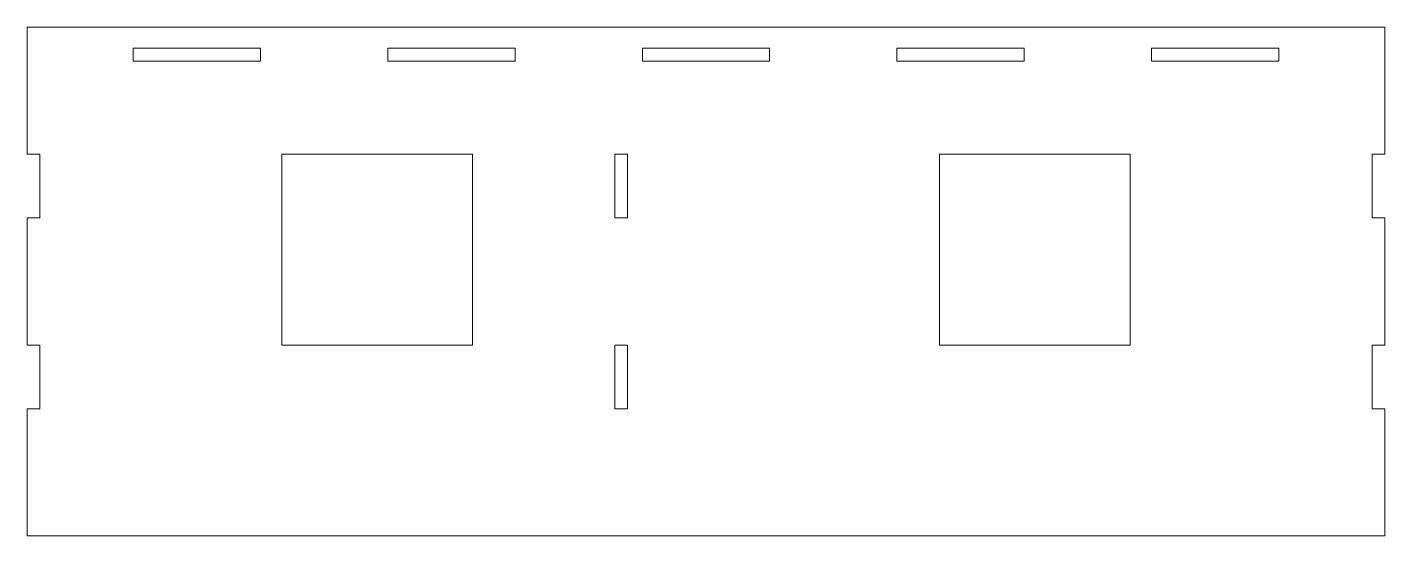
# Model space of a CAD drawing. Header units: millimetres. Extents: x -160 to 160, y 0 to 120.
import ezdxf

# ---------------------------------------------------------------- set-up
doc = ezdxf.new("R2010")
doc.units = ezdxf.units.MM

msp = doc.modelspace()

# ---------------------------------------------------------------- linework, layer by layer
at = {"color": 7, "linetype": 'Continuous', "lineweight": 15}
for p, q in [((160, 120), (-160, 120)), ((-160, 120), (-160, 90)), ((160, 90), (160, 120)), ((-135, 115), (-135, 112)), ((-105, 115), (-135, 115)), ((-135, 112), (-105, 112)), ((-105, 112), (-105, 115)), ((-75, 115), (-75, 112)), ((-45, 115), (-75, 115)), ((-75, 112), (-45, 112)), ((-45, 112), (-45, 115)), ((-15, 115), (-15, 112)), ((15, 115), (-15, 115)), ((-15, 112), (15, 112)), ((15, 112), (15, 115)), ((45, 115), (45, 112)), ((75, 115), (45, 115)), ((45, 112), (75, 112)), ((75, 112), (75, 115)), ((105, 115), (105, 112)), ((135, 115), (105, 115)), ((105, 112), (135, 112)), ((135, 112), (135, 115)), ((-157, 90), (-160, 90)), ((-157, 75), (-157, 90)), ((-100, 90), (-100, 45)), ((-55, 90), (-100, 90)), ((-55, 45), (-55, 90)), ((-21.5, 90), (-21.5, 75)), ((-18.5, 90), (-21.5, 90)), ((-18.5, 75), (-18.5, 90)), ((55, 90), (55, 45)), ((100, 90), (55, 90)), ((100, 45), (100, 90)), ((157, 90), (157, 75)), ((160, 90), (157, 90)), ((-160, 75), (-157, 75)), ((-160, 75), (-160, 45)), ((-21.5, 75), (-18.5, 75)), ((157, 75), (160, 75)), ((160, 45), (160, 75)), ((-157, 45), (-160, 45)), ((-157, 30), (-157, 45)), ((-100, 45), (-55, 45)), ((-21.5, 45), (-21.5, 30)), ((-18.5, 45), (-21.5, 45)), ((-18.5, 30), (-18.5, 45)), ((55, 45), (100, 45)), ((157, 45), (157, 30)), ((160, 45), (157, 45)), ((-160, 30), (-157, 30)), ((-160, 30), (-160, 0)), ((-21.5, 30), (-18.5, 30)), ((157, 30), (160, 30)), ((160, 0), (160, 30)), ((-160, 0), (160, 0))]:
    msp.add_line(p, q, dxfattribs=at)

doc.saveas('drawing.dxf')
